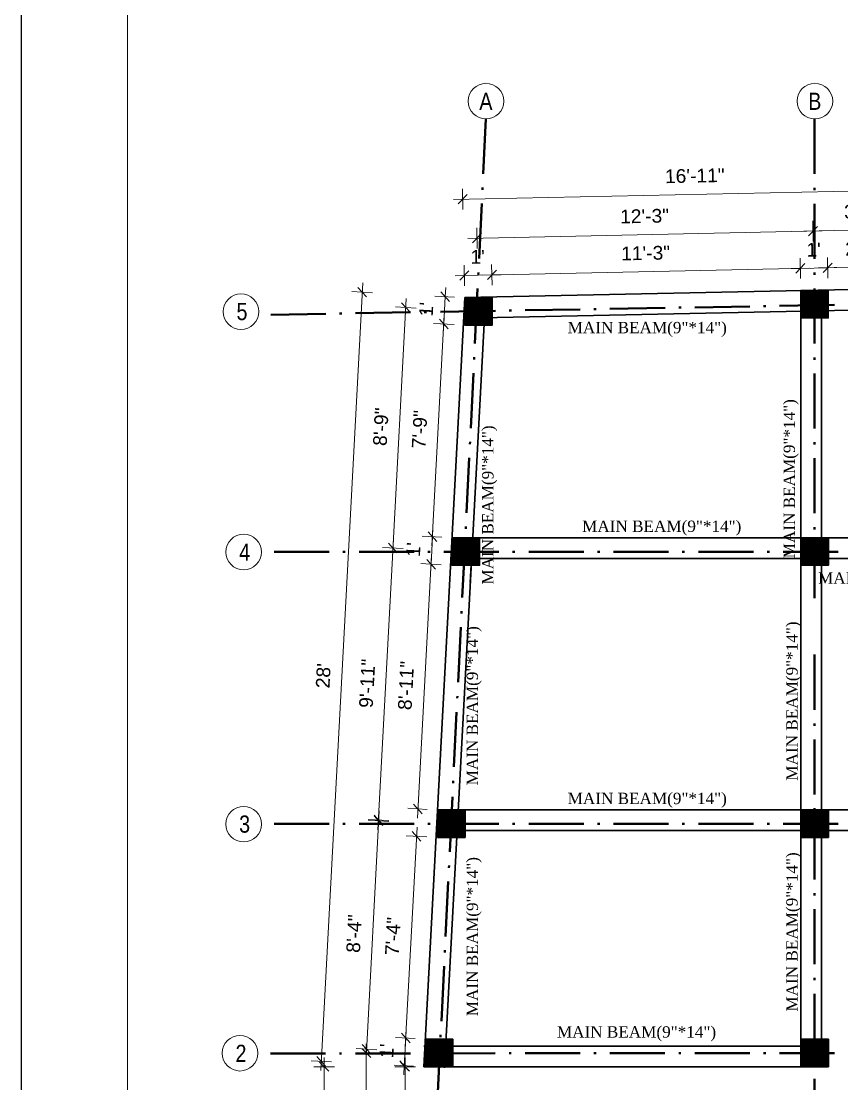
# Model space of a CAD drawing. Header units: inches. Extents: x 45643 to 70559, y -8725 to 1713.
# Drawn here: x 63439 to 63796.9, y -4377.5 to -3914.1 of the extents above; entities that cross this region are included whole.
import ezdxf

# ---------------------------------------------------------------- set-up
doc = ezdxf.new("R2010")
doc.units = ezdxf.units.IN
doc.header["$MEASUREMENT"] = 0
doc.linetypes.add('ACAD_ISO10W100', pattern=[18.5, 12, -3, 0.5, -3])
for name, color, linetype, lineweight in [('A-Wall', 250, 'Continuous', 40), ('A_Title Text', 105, 'Continuous', 60), ('ELE1', 3, 'Continuous', 9), ('ELEVATION', 6, 'Continuous', 30), ('Text', 7, 'Continuous', 9)]:
    doc.layers.add(name, color=color, linetype=linetype, lineweight=lineweight)
doc.styles.add('Arial', font='arial.ttf')
doc.styles.add('DIM', font='', dxfattribs={"height": 100})
doc.styles.get("Standard").update_dxf_attribs({"font": 'times.ttf'})
doc.styles.get('DIM').set_extended_font_data('VNI-Helve-Condense')
doc.dimstyles.new('Sudeep', dxfattribs={"dimtxt": 6, "dimasz": 4, "dimexe": 4.5, "dimexo": 4.5, "dimgap": 5, "dimtad": 1, "dimdec": 0, "dimlunit": 4, "dimtxsty": 'Arial', "dimblk": 'OBLIQUE', "dimcen": 250, "dimdle": 4, "dimclrd": 86, "dimclre": 5, "dimclrt": 1, "dimadec": 0, "dimazin": 0, "dimtfac": 1, "dimtdec": 0, "dimtix": 1, "dimtmove": 1, "dimatfit": 3, "dimldrblk": 'OBLIQUE', "dimfxl": 4.5, "dimfxlon": 1, "dimfrac": 2, "dimlwd": 15, "dimlwe": 13, "dimarcsym": 0})

# ---------------------------------------------------------------- blocks, each defined once
blk = doc.blocks.new('_Oblique')
at = {"color": 0, "linetype": 'ByBlock', "lineweight": -2}
blk.add_line((-0.5, -0.5), (0.5, 0.5), dxfattribs=at)
blk = doc.blocks.new('*D873')
at = {"layer": 'A_Title Text', "color": 5, "lineweight": 13, "transparency": 16777216}
for p, q in [((63632.39, -4029.51), (63632.19, -4020.51)), ((63644.38, -4029.25), (63644.19, -4020.26))]:
    blk.add_line(p, q, dxfattribs=at)
at = {"layer": 'A_Title Text', "color": 86, "lineweight": 15, "transparency": 16777216}
for p, q in [((63632.29, -4025.01), (63628.29, -4025.1)), ((63632.29, -4025.01), (63644.29, -4024.76)), ((63644.29, -4024.76), (63648.28, -4024.67))]:
    blk.add_line(p, q, dxfattribs=at)
at = {"layer": 'Defpoints', "color": 0, "transparency": 16777216}
for p in [(63644.29, -4024.76), (63632.5, -4034.66), (63644.49, -4034.4)]:
    blk.add_point(p, dxfattribs=at)
at = {"layer": 'A_Title Text', "color": 86, "lineweight": 15, "transparency": 16777216, "xscale": 4, "yscale": 4, "zscale": 4}
for p, rotation in [((63632.29, -4025.01), 1.219298693829742), ((63644.29, -4024.76), 181.2192986938297)]:
    blk.add_blockref('_Oblique', p, dxfattribs=dict(at, rotation=rotation))
at = {"layer": 'A_Title Text', "color": 1, "transparency": 16777216, "insert": (63638.12, -4016.87), "char_height": 6, "attachment_point": 5, "rotation": 1.2193, "style": 'Arial'}
blk.add_mtext("1'", dxfattribs=at)
blk = doc.blocks.new('*D752')
at = {"layer": 'A_Title Text', "color": 5, "lineweight": 13, "transparency": 16777216}
for p, q in [((63778.9, -4026.39), (63778.71, -4017.39)), ((63644.38, -4029.25), (63644.19, -4020.26))]:
    blk.add_line(p, q, dxfattribs=at)
at = {"layer": 'A_Title Text', "color": 86, "lineweight": 15, "transparency": 16777216}
blk.add_line((63640.29, -4024.84), (63782.8, -4021.81), dxfattribs=at)
at = {"layer": 'Defpoints', "color": 0, "transparency": 16777216}
for p in [(63778.81, -4021.89), (63779.01, -4031.54), (63644.49, -4034.4)]:
    blk.add_point(p, dxfattribs=at)
at = {"layer": 'A_Title Text', "color": 86, "lineweight": 15, "transparency": 16777216, "xscale": 4, "yscale": 4, "zscale": 4}
for p, rotation in [((63778.81, -4021.89), 1.219298693827519), ((63644.29, -4024.76), 181.2192986938275)]:
    blk.add_blockref('_Oblique', p, dxfattribs=dict(at, rotation=rotation))
at = {"layer": 'A_Title Text', "color": 1, "transparency": 16777216, "insert": (63711.37, -4015.26), "char_height": 6, "attachment_point": 5, "rotation": 1.2193, "style": 'Arial'}
blk.add_mtext('11\'-3"', dxfattribs=at)
blk = doc.blocks.new('*D753')
at = {"layer": 'A_Title Text', "color": 5, "lineweight": 13, "transparency": 16777216}
for p, q in [((63778.9, -4026.39), (63778.71, -4017.39)), ((63790.9, -4026.14), (63790.71, -4017.14))]:
    blk.add_line(p, q, dxfattribs=at)
at = {"layer": 'A_Title Text', "color": 86, "lineweight": 15, "transparency": 16777216}
for p, q in [((63778.81, -4021.89), (63774.81, -4021.98)), ((63778.81, -4021.89), (63790.81, -4021.64)), ((63790.81, -4021.64), (63794.8, -4021.55))]:
    blk.add_line(p, q, dxfattribs=at)
at = {"layer": 'Defpoints', "color": 0, "transparency": 16777216}
for p in [(63790.81, -4021.64), (63779.01, -4031.54), (63791.01, -4031.28)]:
    blk.add_point(p, dxfattribs=at)
at = {"layer": 'A_Title Text', "color": 86, "lineweight": 15, "transparency": 16777216, "xscale": 4, "yscale": 4, "zscale": 4}
for p, rotation in [((63778.81, -4021.89), 1.219298693827504), ((63790.81, -4021.64), 181.2192986938275)]:
    blk.add_blockref('_Oblique', p, dxfattribs=dict(at, rotation=rotation))
at = {"layer": 'A_Title Text', "color": 1, "transparency": 16777216, "insert": (63784.63, -4013.75), "char_height": 6, "attachment_point": 5, "rotation": 1.2193, "style": 'Arial'}
blk.add_mtext("1'", dxfattribs=at)
blk = doc.blocks.new('*D754')
at = {"layer": 'A_Title Text', "color": 5, "lineweight": 13, "transparency": 16777216}
for p, q in [((63790.9, -4026.14), (63790.71, -4017.14)), ((63823.17, -4025.45), (63822.98, -4016.45))]:
    blk.add_line(p, q, dxfattribs=at)
at = {"layer": 'A_Title Text', "color": 86, "lineweight": 15, "transparency": 16777216}
blk.add_line((63786.81, -4021.72), (63827.07, -4020.87), dxfattribs=at)
at = {"layer": 'Defpoints', "color": 0, "transparency": 16777216}
for p in [(63823.07, -4020.95), (63791.01, -4031.28), (63823.28, -4030.6)]:
    blk.add_point(p, dxfattribs=at)
at = {"layer": 'A_Title Text', "color": 86, "lineweight": 15, "transparency": 16777216, "xscale": 4, "yscale": 4, "zscale": 4}
for p, rotation in [((63790.81, -4021.64), 181.2192986938275), ((63823.07, -4020.95), 1.219298693827519)]:
    blk.add_blockref('_Oblique', p, dxfattribs=dict(at, rotation=rotation))
at = {"layer": 'A_Title Text', "color": 1, "transparency": 16777216, "insert": (63806.77, -4013.23), "char_height": 6, "attachment_point": 5, "rotation": 1.2193, "style": 'Arial'}
blk.add_mtext('2\'-8"', dxfattribs=at)
blk = doc.blocks.new('*D874')
at = {"layer": 'A_Title Text', "color": 5, "lineweight": 13, "transparency": 16777216}
for p, q in [((63784.43, -4010.12), (63784.23, -4001.12)), ((63637.91, -4013.24), (63637.72, -4004.24))]:
    blk.add_line(p, q, dxfattribs=at)
at = {"layer": 'A_Title Text', "color": 86, "lineweight": 15, "transparency": 16777216}
blk.add_line((63633.82, -4008.83), (63788.33, -4005.54), dxfattribs=at)
at = {"layer": 'Defpoints', "color": 0, "transparency": 16777216}
for p in [(63784.33, -4005.62), (63638.5, -4040.66), (63785.01, -4037.54)]:
    blk.add_point(p, dxfattribs=at)
at = {"layer": 'A_Title Text', "color": 86, "lineweight": 15, "transparency": 16777216, "xscale": 4, "yscale": 4, "zscale": 4}
for p, rotation in [((63784.33, -4005.62), 1.220127726830285), ((63637.82, -4008.74), 181.2201277268303)]:
    blk.add_blockref('_Oblique', p, dxfattribs=dict(at, rotation=rotation))
at = {"layer": 'A_Title Text', "color": 1, "transparency": 16777216, "insert": (63710.9, -3999.12), "char_height": 6, "attachment_point": 5, "rotation": 1.2201, "style": 'Arial'}
blk.add_mtext('12\'-3"', dxfattribs=at)
blk = doc.blocks.new('*D756')
at = {"layer": 'A_Title Text', "color": 5, "lineweight": 13, "transparency": 16777216}
for p, q in [((63784.43, -4010.12), (63784.23, -4001.12)), ((63828.69, -4009.18), (63828.5, -4000.18))]:
    blk.add_line(p, q, dxfattribs=at)
at = {"layer": 'A_Title Text', "color": 86, "lineweight": 15, "transparency": 16777216}
blk.add_line((63780.33, -4005.71), (63832.6, -4004.59), dxfattribs=at)
at = {"layer": 'Defpoints', "color": 0, "transparency": 16777216}
for p in [(63828.6, -4004.68), (63785.01, -4037.54), (63829.28, -4036.6)]:
    blk.add_point(p, dxfattribs=at)
at = {"layer": 'A_Title Text', "color": 86, "lineweight": 15, "transparency": 16777216, "xscale": 4, "yscale": 4, "zscale": 4}
for p, rotation in [((63784.33, -4005.62), 181.2201277268422), ((63828.6, -4004.68), 1.220127726842232)]:
    blk.add_blockref('_Oblique', p, dxfattribs=dict(at, rotation=rotation))
at = {"layer": 'A_Title Text', "color": 1, "transparency": 16777216, "insert": (63806.29, -3997.09), "char_height": 6, "attachment_point": 5, "rotation": 1.2201, "style": 'Arial'}
blk.add_mtext('3\'-8"', dxfattribs=at)
blk = doc.blocks.new('*D757')
at = {"layer": 'A_Title Text', "color": 5, "lineweight": 13, "transparency": 16777216}
for p, q in [((63834.46, -3991.93), (63834.27, -3982.94)), ((63631.68, -3996.25), (63631.49, -3987.25))]:
    blk.add_line(p, q, dxfattribs=at)
at = {"layer": 'A_Title Text', "color": 86, "lineweight": 15, "transparency": 16777216}
blk.add_line((63627.58, -3991.84), (63838.36, -3987.35), dxfattribs=at)
at = {"layer": 'Defpoints', "color": 0, "transparency": 16777216}
for p in [(63834.36, -3987.43), (63835.28, -4030.34), (63632.5, -4034.66)]:
    blk.add_point(p, dxfattribs=at)
at = {"layer": 'A_Title Text', "color": 86, "lineweight": 15, "transparency": 16777216, "xscale": 4, "yscale": 4, "zscale": 4}
for p, rotation in [((63631.58, -3991.75), 181.219298693352), ((63834.36, -3987.43), 1.219298693351975)]:
    blk.add_blockref('_Oblique', p, dxfattribs=dict(at, rotation=rotation))
at = {"layer": 'A_Title Text', "color": 1, "transparency": 16777216, "insert": (63732.8, -3981.53), "char_height": 6, "attachment_point": 5, "rotation": 1.2193, "style": 'Arial'}
blk.add_mtext('16\'-11"', dxfattribs=at)
blk = doc.blocks.new('*D875')
at = {"layer": 'A_Title Text', "color": 86, "lineweight": 15, "transparency": 16777216}
for p, q in [((63606.74, -4357.64), (63606.95, -4353.65)), ((63606.1, -4369.64), (63606.74, -4357.64)), ((63606.1, -4369.64), (63605.89, -4373.64))]:
    blk.add_line(p, q, dxfattribs=at)
at = {"layer": 'A_Title Text', "color": 5, "lineweight": 13, "transparency": 16777216}
for p, q in [((63610.78, -4357.86), (63602.25, -4357.4)), ((63610.14, -4369.86), (63601.61, -4369.4))]:
    blk.add_line(p, q, dxfattribs=at)
at = {"layer": 'Defpoints', "color": 0, "transparency": 16777216}
for p in [(63606.74, -4357.64), (63615.27, -4358.1), (63614.63, -4370.1)]:
    blk.add_point(p, dxfattribs=at)
at = {"layer": 'A_Title Text', "color": 86, "lineweight": 15, "transparency": 16777216, "xscale": 4, "yscale": 4, "zscale": 4}
for p, rotation in [((63606.74, -4357.64), 266.951531071017), ((63606.1, -4369.64), 86.95153107101702)]:
    blk.add_blockref('_Oblique', p, dxfattribs=dict(at, rotation=rotation))
at = {"layer": 'A_Title Text', "color": 1, "transparency": 16777216, "insert": (63598.42, -4363.22), "char_height": 6, "attachment_point": 5, "rotation": 86.9515, "style": 'Arial'}
blk.add_mtext("1'", dxfattribs=at)
blk = doc.blocks.new('*D876')
at = {"layer": 'A_Title Text', "color": 86, "lineweight": 15, "transparency": 16777216}
for p, q in [((63623.97, -4034.2), (63624.18, -4030.21)), ((63623.33, -4046.17), (63623.97, -4034.2)), ((63623.33, -4046.17), (63623.12, -4050.16))]:
    blk.add_line(p, q, dxfattribs=at)
at = {"layer": 'A_Title Text', "color": 5, "lineweight": 13, "transparency": 16777216}
for p, q in [((63628, -4034.42), (63619.47, -4033.96)), ((63627.82, -4046.41), (63618.84, -4045.93))]:
    blk.add_line(p, q, dxfattribs=at)
at = {"layer": 'Defpoints', "color": 0, "transparency": 16777216}
for p in [(63623.97, -4034.2), (63632.5, -4034.66), (63632.5, -4046.66)]:
    blk.add_point(p, dxfattribs=at)
at = {"layer": 'A_Title Text', "color": 86, "lineweight": 15, "transparency": 16777216, "xscale": 4, "yscale": 4, "zscale": 4}
for p, rotation in [((63623.97, -4034.2), 266.9515310706984), ((63623.33, -4046.17), 86.95153107069831)]:
    blk.add_blockref('_Oblique', p, dxfattribs=dict(at, rotation=rotation))
at = {"layer": 'A_Title Text', "color": 1, "transparency": 16777216, "insert": (63615.65, -4039.76), "char_height": 6, "attachment_point": 5, "rotation": 86.9515, "style": 'Arial'}
blk.add_mtext("1'", dxfattribs=at)
blk = doc.blocks.new('*D758')
at = {"layer": 'A_Title Text', "color": 86, "lineweight": 15, "transparency": 16777216}
blk.add_line((63587.98, -4028.28), (63569.69, -4371.71), dxfattribs=at)
at = {"layer": 'A_Title Text', "color": 5, "lineweight": 13, "transparency": 16777216}
for p, q in [((63592.26, -4032.52), (63583.27, -4032.04)), ((63574.4, -4367.96), (63565.41, -4367.48))]:
    blk.add_line(p, q, dxfattribs=at)
at = {"layer": 'Defpoints', "color": 0, "transparency": 16777216}
for p in [(63632.5, -4034.66), (63569.9, -4367.72), (63614.63, -4370.1)]:
    blk.add_point(p, dxfattribs=at)
at = {"layer": 'A_Title Text', "color": 86, "lineweight": 15, "transparency": 16777216, "xscale": 4, "yscale": 4, "zscale": 4}
for p, rotation in [((63587.77, -4032.28), 86.95153107106754), ((63569.9, -4367.72), 266.9515310710676)]:
    blk.add_blockref('_Oblique', p, dxfattribs=dict(at, rotation=rotation))
at = {"layer": 'A_Title Text', "color": 1, "transparency": 16777216, "insert": (63570.78, -4199.57), "char_height": 6, "attachment_point": 5, "rotation": 86.9515, "style": 'Arial'}
blk.add_mtext("28'", dxfattribs=at)
blk = doc.blocks.new('*D877')
at = {"layer": 'A_Title Text', "color": 86, "lineweight": 15, "transparency": 16777216}
blk.add_line((63606.42, -4366.1), (63606.42, -4422.1), dxfattribs=at)
at = {"layer": 'A_Title Text', "color": 5, "lineweight": 13, "transparency": 16777216}
for p, q in [((63610.92, -4370.1), (63601.92, -4370.1)), ((63610.92, -4418.1), (63601.92, -4418.1))]:
    blk.add_line(p, q, dxfattribs=at)
at = {"layer": 'Defpoints', "color": 0, "transparency": 16777216}
for p in [(63779.08, -4370.1), (63606.42, -4418.1), (63779.08, -4418.1)]:
    blk.add_point(p, dxfattribs=at)
at = {"layer": 'A_Title Text', "color": 86, "lineweight": 15, "transparency": 16777216, "xscale": 4, "yscale": 4, "zscale": 4}
for p, rotation in [((63606.42, -4370.1), 90), ((63606.42, -4418.1), 270)]:
    blk.add_blockref('_Oblique', p, dxfattribs=dict(at, rotation=rotation))
at = {"layer": 'A_Title Text', "color": 1, "transparency": 16777216, "insert": (63598.42, -4394.1), "char_height": 6, "attachment_point": 5, "rotation": 90, "style": 'Arial'}
blk.add_mtext("4'", dxfattribs=at)
blk = doc.blocks.new('*D878')
at = {"layer": 'A_Title Text', "color": 86, "lineweight": 15, "transparency": 16777216}
blk.add_line((63589.52, -4428.1), (63589.52, -4360.1), dxfattribs=at)
at = {"layer": 'A_Title Text', "color": 5, "lineweight": 13, "transparency": 16777216}
for p, q in [((63594.02, -4364.1), (63585.02, -4364.1)), ((63594.02, -4424.1), (63585.02, -4424.1))]:
    blk.add_line(p, q, dxfattribs=at)
at = {"layer": 'Defpoints', "color": 0, "transparency": 16777216}
for p in [(63589.52, -4364.1), (63785.08, -4364.1), (63785.08, -4424.1)]:
    blk.add_point(p, dxfattribs=at)
at = {"layer": 'A_Title Text', "color": 86, "lineweight": 15, "transparency": 16777216, "xscale": 4, "yscale": 4, "zscale": 4}
for p, rotation in [((63589.52, -4364.1), 90), ((63589.52, -4424.1), 270)]:
    blk.add_blockref('_Oblique', p, dxfattribs=dict(at, rotation=rotation))
at = {"layer": 'A_Title Text', "color": 1, "transparency": 16777216, "insert": (63581.47, -4394.1), "char_height": 6, "attachment_point": 5, "rotation": 90, "style": 'Arial'}
blk.add_mtext("5'", dxfattribs=at)
blk = doc.blocks.new('*D759')
at = {"layer": 'A_Title Text', "color": 86, "lineweight": 15, "transparency": 16777216}
blk.add_line((63571.12, -4366.1), (63571.12, -4434.1), dxfattribs=at)
at = {"layer": 'A_Title Text', "color": 5, "lineweight": 13, "transparency": 16777216}
for p, q in [((63575.62, -4370.1), (63566.62, -4370.1)), ((63575.62, -4430.1), (63566.62, -4430.1))]:
    blk.add_line(p, q, dxfattribs=at)
at = {"layer": 'Defpoints', "color": 0, "transparency": 16777216}
for p in [(63788.08, -4370.1), (63571.12, -4430.1), (63788.08, -4430.1)]:
    blk.add_point(p, dxfattribs=at)
at = {"layer": 'A_Title Text', "color": 86, "lineweight": 15, "transparency": 16777216, "xscale": 4, "yscale": 4, "zscale": 4}
for p, rotation in [((63571.12, -4370.1), 90), ((63571.12, -4430.1), 270)]:
    blk.add_blockref('_Oblique', p, dxfattribs=dict(at, rotation=rotation))
at = {"layer": 'A_Title Text', "color": 1, "transparency": 16777216, "insert": (63563.07, -4400.1), "char_height": 6, "attachment_point": 5, "rotation": 90, "style": 'Arial'}
blk.add_mtext("5'", dxfattribs=at)
blk = doc.blocks.new('*D879')
at = {"layer": 'A_Title Text', "color": 5, "lineweight": 13, "transparency": 16777216}
for p, q in [((63615.27, -4442.57), (63615.27, -4451.57)), ((63627.27, -4442.57), (63627.27, -4451.57))]:
    blk.add_line(p, q, dxfattribs=at)
at = {"layer": 'A_Title Text', "color": 86, "lineweight": 15, "transparency": 16777216}
for p, q in [((63615.27, -4447.07), (63611.27, -4447.07)), ((63615.27, -4447.07), (63627.27, -4447.07)), ((63627.27, -4447.07), (63631.27, -4447.07))]:
    blk.add_line(p, q, dxfattribs=at)
at = {"layer": 'Defpoints', "color": 0, "transparency": 16777216}
for p in [(63615.27, -4370.1), (63627.27, -4370.1), (63627.27, -4447.07)]:
    blk.add_point(p, dxfattribs=at)
at = {"layer": 'A_Title Text', "color": 86, "lineweight": 15, "transparency": 16777216, "xscale": 4, "yscale": 4, "zscale": 4}
blk.add_blockref('_Oblique', (63615.27, -4447.07), dxfattribs=at)
at = {"layer": 'A_Title Text', "color": 86, "lineweight": 15, "transparency": 16777216, "xscale": 4, "yscale": 4, "zscale": 4, "rotation": 180}
blk.add_blockref('_Oblique', (63627.27, -4447.07), dxfattribs=at)
at = {"layer": 'A_Title Text', "color": 1, "transparency": 16777216, "insert": (63621.27, -4439.06), "char_height": 6, "attachment_point": 5, "style": 'Arial'}
blk.add_mtext("1'", dxfattribs=at)
blk = doc.blocks.new('*D880')
at = {"layer": 'A_Title Text', "color": 5, "lineweight": 13, "transparency": 16777216}
for p, q in [((63627.27, -4442.57), (63627.27, -4451.57)), ((63779.08, -4442.57), (63779.08, -4451.57))]:
    blk.add_line(p, q, dxfattribs=at)
at = {"layer": 'A_Title Text', "color": 86, "lineweight": 15, "transparency": 16777216}
blk.add_line((63623.27, -4447.07), (63783.08, -4447.07), dxfattribs=at)
at = {"layer": 'Defpoints', "color": 0, "transparency": 16777216}
for p in [(63627.27, -4370.1), (63779.08, -4430.1), (63779.08, -4447.07)]:
    blk.add_point(p, dxfattribs=at)
at = {"layer": 'A_Title Text', "color": 86, "lineweight": 15, "transparency": 16777216, "xscale": 4, "yscale": 4, "zscale": 4, "rotation": 180}
blk.add_blockref('_Oblique', (63627.27, -4447.07), dxfattribs=at)
at = {"layer": 'A_Title Text', "color": 86, "lineweight": 15, "transparency": 16777216, "xscale": 4, "yscale": 4, "zscale": 4}
blk.add_blockref('_Oblique', (63779.08, -4447.07), dxfattribs=at)
at = {"layer": 'A_Title Text', "color": 1, "transparency": 16777216, "insert": (63703.17, -4439.01), "char_height": 6, "attachment_point": 5, "style": 'Arial'}
blk.add_mtext('12\'-8"', dxfattribs=at)
blk = doc.blocks.new('*D761')
at = {"layer": 'A_Title Text', "color": 5, "lineweight": 13, "transparency": 16777216}
for p, q in [((63621.27, -4457.15), (63621.27, -4466.15)), ((63785.08, -4457.15), (63785.08, -4466.15))]:
    blk.add_line(p, q, dxfattribs=at)
at = {"layer": 'A_Title Text', "color": 86, "lineweight": 15, "transparency": 16777216}
blk.add_line((63617.27, -4461.65), (63789.08, -4461.65), dxfattribs=at)
at = {"layer": 'Defpoints', "color": 0, "transparency": 16777216}
for p in [(63621.27, -4364.1), (63785.08, -4364.1), (63785.08, -4461.65)]:
    blk.add_point(p, dxfattribs=at)
at = {"layer": 'A_Title Text', "color": 86, "lineweight": 15, "transparency": 16777216, "xscale": 4, "yscale": 4, "zscale": 4, "rotation": 180}
blk.add_blockref('_Oblique', (63621.27, -4461.65), dxfattribs=at)
at = {"layer": 'A_Title Text', "color": 86, "lineweight": 15, "transparency": 16777216, "xscale": 4, "yscale": 4, "zscale": 4}
blk.add_blockref('_Oblique', (63785.08, -4461.65), dxfattribs=at)
at = {"layer": 'A_Title Text', "color": 1, "transparency": 16777216, "insert": (63703.17, -4453.58), "char_height": 6, "attachment_point": 5, "style": 'Arial'}
blk.add_mtext('13\'-8"', dxfattribs=at)
blk = doc.blocks.new('*D762')
at = {"layer": 'A_Title Text', "color": 5, "lineweight": 13, "transparency": 16777216}
for p, q in [((63615.27, -4473.45), (63615.27, -4482.45)), ((63791.04, -4473.45), (63791.04, -4482.45))]:
    blk.add_line(p, q, dxfattribs=at)
at = {"layer": 'A_Title Text', "color": 86, "lineweight": 15, "transparency": 16777216}
blk.add_line((63611.27, -4477.95), (63795.04, -4477.95), dxfattribs=at)
at = {"layer": 'Defpoints', "color": 0, "transparency": 16777216}
for p in [(63615.27, -4370.1), (63791.04, -4430.1), (63791.04, -4477.95)]:
    blk.add_point(p, dxfattribs=at)
at = {"layer": 'A_Title Text', "color": 86, "lineweight": 15, "transparency": 16777216, "xscale": 4, "yscale": 4, "zscale": 4, "rotation": 180}
blk.add_blockref('_Oblique', (63615.27, -4477.95), dxfattribs=at)
at = {"layer": 'A_Title Text', "color": 86, "lineweight": 15, "transparency": 16777216, "xscale": 4, "yscale": 4, "zscale": 4}
blk.add_blockref('_Oblique', (63791.04, -4477.95), dxfattribs=at)
at = {"layer": 'A_Title Text', "color": 1, "transparency": 16777216, "insert": (63703.16, -4469.89), "char_height": 6, "attachment_point": 5, "style": 'Arial'}
blk.add_mtext('14\'-8"', dxfattribs=at)
blk = doc.blocks.new('*D1080')
at = {"layer": 'A_Title Text', "color": 86, "lineweight": 15, "transparency": 16777216}
for p, q in [((63606.74, -4357.64), (63606.95, -4353.65)), ((63606.1, -4369.64), (63606.74, -4357.64)), ((63606.1, -4369.64), (63605.89, -4373.64))]:
    blk.add_line(p, q, dxfattribs=at)
at = {"layer": 'A_Title Text', "color": 5, "lineweight": 13, "transparency": 16777216}
for p, q in [((63610.78, -4357.86), (63602.25, -4357.4)), ((63610.14, -4369.86), (63601.61, -4369.4))]:
    blk.add_line(p, q, dxfattribs=at)
at = {"layer": 'Defpoints', "color": 0, "transparency": 16777216}
for p in [(63606.74, -4357.64), (63615.27, -4358.1), (63614.63, -4370.1)]:
    blk.add_point(p, dxfattribs=at)
at = {"layer": 'A_Title Text', "color": 86, "lineweight": 15, "transparency": 16777216, "xscale": 4, "yscale": 4, "zscale": 4}
for p, rotation in [((63606.74, -4357.64), 266.951531071017), ((63606.1, -4369.64), 86.95153107101702)]:
    blk.add_blockref('_Oblique', p, dxfattribs=dict(at, rotation=rotation))
at = {"layer": 'A_Title Text', "color": 1, "transparency": 16777216, "insert": (63598.42, -4363.22), "char_height": 6, "attachment_point": 5, "rotation": 86.9515, "style": 'Arial'}
blk.add_mtext("1'", dxfattribs=at)
blk = doc.blocks.new('*D1081')
at = {"layer": 'A_Title Text', "color": 86, "lineweight": 15, "transparency": 16777216}
blk.add_line((63606.42, -4366.1), (63606.42, -4422.1), dxfattribs=at)
at = {"layer": 'A_Title Text', "color": 5, "lineweight": 13, "transparency": 16777216}
for p, q in [((63610.92, -4370.1), (63601.92, -4370.1)), ((63610.92, -4418.1), (63601.92, -4418.1))]:
    blk.add_line(p, q, dxfattribs=at)
at = {"layer": 'Defpoints', "color": 0, "transparency": 16777216}
for p in [(63779.08, -4370.1), (63606.42, -4418.1), (63779.08, -4418.1)]:
    blk.add_point(p, dxfattribs=at)
at = {"layer": 'A_Title Text', "color": 86, "lineweight": 15, "transparency": 16777216, "xscale": 4, "yscale": 4, "zscale": 4}
for p, rotation in [((63606.42, -4370.1), 90), ((63606.42, -4418.1), 270)]:
    blk.add_blockref('_Oblique', p, dxfattribs=dict(at, rotation=rotation))
at = {"layer": 'A_Title Text', "color": 1, "transparency": 16777216, "insert": (63598.42, -4394.1), "char_height": 6, "attachment_point": 5, "rotation": 90, "style": 'Arial'}
blk.add_mtext("4'", dxfattribs=at)
blk = doc.blocks.new('*D1079')
at = {"layer": 'A_Title Text', "color": 86, "lineweight": 15, "transparency": 16777216}
blk.add_line((63589.52, -4428.1), (63589.52, -4360.1), dxfattribs=at)
at = {"layer": 'A_Title Text', "color": 5, "lineweight": 13, "transparency": 16777216}
for p, q in [((63594.02, -4364.1), (63585.02, -4364.1)), ((63594.02, -4424.1), (63585.02, -4424.1))]:
    blk.add_line(p, q, dxfattribs=at)
at = {"layer": 'Defpoints', "color": 0, "transparency": 16777216}
for p in [(63589.52, -4364.1), (63785.08, -4364.1), (63785.08, -4424.1)]:
    blk.add_point(p, dxfattribs=at)
at = {"layer": 'A_Title Text', "color": 86, "lineweight": 15, "transparency": 16777216, "xscale": 4, "yscale": 4, "zscale": 4}
for p, rotation in [((63589.52, -4364.1), 90), ((63589.52, -4424.1), 270)]:
    blk.add_blockref('_Oblique', p, dxfattribs=dict(at, rotation=rotation))
at = {"layer": 'A_Title Text', "color": 1, "transparency": 16777216, "insert": (63581.47, -4394.1), "char_height": 6, "attachment_point": 5, "rotation": 90, "style": 'Arial'}
blk.add_mtext("5'", dxfattribs=at)
blk = doc.blocks.new('*D1071')
at = {"layer": 'A_Title Text', "color": 86, "lineweight": 15, "transparency": 16777216}
for p, q in [((63606.74, -4357.64), (63606.95, -4353.65)), ((63606.1, -4369.64), (63606.74, -4357.64)), ((63606.1, -4369.64), (63605.89, -4373.64))]:
    blk.add_line(p, q, dxfattribs=at)
at = {"layer": 'A_Title Text', "color": 5, "lineweight": 13, "transparency": 16777216}
for p, q in [((63610.78, -4357.86), (63602.25, -4357.4)), ((63610.14, -4369.86), (63601.61, -4369.4))]:
    blk.add_line(p, q, dxfattribs=at)
at = {"layer": 'Defpoints', "color": 0, "transparency": 16777216}
for p in [(63606.74, -4357.64), (63615.27, -4358.1), (63614.63, -4370.1)]:
    blk.add_point(p, dxfattribs=at)
at = {"layer": 'A_Title Text', "color": 86, "lineweight": 15, "transparency": 16777216, "xscale": 4, "yscale": 4, "zscale": 4}
for p, rotation in [((63606.74, -4357.64), 266.951531071017), ((63606.1, -4369.64), 86.95153107101702)]:
    blk.add_blockref('_Oblique', p, dxfattribs=dict(at, rotation=rotation))
at = {"layer": 'A_Title Text', "color": 1, "transparency": 16777216, "insert": (63598.42, -4363.22), "char_height": 6, "attachment_point": 5, "rotation": 86.9515, "style": 'Arial'}
blk.add_mtext("1'", dxfattribs=at)
blk = doc.blocks.new('*D1072')
at = {"layer": 'A_Title Text', "color": 86, "lineweight": 15, "transparency": 16777216}
blk.add_line((63606.53, -4361.64), (63611.64, -4265.62), dxfattribs=at)
at = {"layer": 'A_Title Text', "color": 5, "lineweight": 13, "transparency": 16777216}
for p, q in [((63615.92, -4269.85), (63606.94, -4269.37)), ((63610.78, -4357.86), (63602.25, -4357.4))]:
    blk.add_line(p, q, dxfattribs=at)
at = {"layer": 'Defpoints', "color": 0, "transparency": 16777216}
for p in [(63611.43, -4269.61), (63620.6, -4270.1), (63615.27, -4358.1)]:
    blk.add_point(p, dxfattribs=at)
at = {"layer": 'A_Title Text', "color": 86, "lineweight": 15, "transparency": 16777216, "xscale": 4, "yscale": 4, "zscale": 4}
for p, rotation in [((63611.43, -4269.61), 86.95153107069729), ((63606.74, -4357.64), 266.9515310706973)]:
    blk.add_blockref('_Oblique', p, dxfattribs=dict(at, rotation=rotation))
at = {"layer": 'A_Title Text', "color": 1, "transparency": 16777216, "insert": (63601.1, -4313.2), "char_height": 6, "attachment_point": 5, "rotation": 86.9515, "style": 'Arial'}
blk.add_mtext('7\'-4"', dxfattribs=at)
blk = doc.blocks.new('*D1073')
at = {"layer": 'A_Title Text', "color": 86, "lineweight": 15, "transparency": 16777216}
blk.add_line((63589.43, -4366.43), (63595.09, -4258.55), dxfattribs=at)
at = {"layer": 'A_Title Text', "color": 5, "lineweight": 13, "transparency": 16777216}
for p, q in [((63599.38, -4262.78), (63590.39, -4262.31)), ((63594.14, -4362.67), (63585.15, -4362.2))]:
    blk.add_line(p, q, dxfattribs=at)
at = {"layer": 'Defpoints', "color": 0, "transparency": 16777216}
for p in [(63594.89, -4262.55), (63626.51, -4264.21), (63621.27, -4364.1)]:
    blk.add_point(p, dxfattribs=at)
at = {"layer": 'A_Title Text', "color": 86, "lineweight": 15, "transparency": 16777216, "xscale": 4, "yscale": 4, "zscale": 4}
for p, rotation in [((63594.89, -4262.55), 86.99648609748127), ((63589.64, -4362.44), 266.9964860974813)]:
    blk.add_blockref('_Oblique', p, dxfattribs=dict(at, rotation=rotation))
at = {"layer": 'A_Title Text', "color": 1, "transparency": 16777216, "insert": (63584.21, -4312.07), "char_height": 6, "attachment_point": 5, "rotation": 86.9965, "style": 'Arial'}
blk.add_mtext('8\'-4"', dxfattribs=at)
blk = doc.blocks.new('*D1076')
at = {"layer": 'A_Title Text', "color": 86, "lineweight": 15, "transparency": 16777216}
blk.add_line((63601.37, -4139.86), (63594.61, -4266.84), dxfattribs=at)
at = {"layer": 'A_Title Text', "color": 5, "lineweight": 13, "transparency": 16777216}
for p, q in [((63605.65, -4144.09), (63596.66, -4143.61)), ((63599.31, -4263.09), (63590.33, -4262.61))]:
    blk.add_line(p, q, dxfattribs=at)
at = {"layer": 'Defpoints', "color": 0, "transparency": 16777216}
for p in [(63632.39, -4145.51), (63594.82, -4262.85), (63620.27, -4264.21)]:
    blk.add_point(p, dxfattribs=at)
at = {"layer": 'A_Title Text', "color": 86, "lineweight": 15, "transparency": 16777216, "xscale": 4, "yscale": 4, "zscale": 4}
for p, rotation in [((63601.16, -4143.85), 86.95153107069726), ((63594.82, -4262.85), 266.9515310706973)]:
    blk.add_blockref('_Oblique', p, dxfattribs=dict(at, rotation=rotation))
at = {"layer": 'A_Title Text', "color": 1, "transparency": 16777216, "insert": (63589.94, -4202.92), "char_height": 6, "attachment_point": 5, "rotation": 86.9515, "style": 'Arial'}
blk.add_mtext('9\'-11"', dxfattribs=at)
blk = doc.blocks.new('*D1077')
at = {"layer": 'A_Title Text', "color": 86, "lineweight": 15, "transparency": 16777216}
for p, q in [((63618.39, -4138.95), (63618.6, -4134.96)), ((63618.39, -4138.95), (63617.75, -4150.92)), ((63617.75, -4150.92), (63617.54, -4154.91))]:
    blk.add_line(p, q, dxfattribs=at)
at = {"layer": 'A_Title Text', "color": 5, "lineweight": 13, "transparency": 16777216}
for p, q in [((63622.42, -4139.17), (63613.89, -4138.71)), ((63622.24, -4151.16), (63613.26, -4150.68))]:
    blk.add_line(p, q, dxfattribs=at)
at = {"layer": 'Defpoints', "color": 0, "transparency": 16777216}
for p in [(63626.92, -4139.41), (63617.75, -4150.92), (63626.92, -4151.41)]:
    blk.add_point(p, dxfattribs=at)
at = {"layer": 'A_Title Text', "color": 86, "lineweight": 15, "transparency": 16777216, "xscale": 4, "yscale": 4, "zscale": 4}
for p, rotation in [((63618.39, -4138.95), 266.9515310706973), ((63617.75, -4150.92), 86.95153107069729)]:
    blk.add_blockref('_Oblique', p, dxfattribs=dict(at, rotation=rotation))
at = {"layer": 'A_Title Text', "color": 1, "transparency": 16777216, "insert": (63610.07, -4144.51), "char_height": 6, "attachment_point": 5, "rotation": 86.9515, "style": 'Arial'}
blk.add_mtext("1'", dxfattribs=at)
blk = doc.blocks.new('*D1078')
at = {"layer": 'A_Title Text', "color": 86, "lineweight": 15, "transparency": 16777216}
blk.add_line((63617.96, -4146.92), (63611.85, -4261.64), dxfattribs=at)
at = {"layer": 'A_Title Text', "color": 5, "lineweight": 13, "transparency": 16777216}
for p, q in [((63622.24, -4151.16), (63613.26, -4150.68)), ((63616.1, -4257.86), (63607.57, -4257.4))]:
    blk.add_line(p, q, dxfattribs=at)
at = {"layer": 'Defpoints', "color": 0, "transparency": 16777216}
for p in [(63626.92, -4151.41), (63612.07, -4257.64), (63620.6, -4258.1)]:
    blk.add_point(p, dxfattribs=at)
at = {"layer": 'A_Title Text', "color": 86, "lineweight": 15, "transparency": 16777216, "xscale": 4, "yscale": 4, "zscale": 4}
for p, rotation in [((63617.75, -4150.92), 86.95153107069726), ((63612.07, -4257.64), 266.9515310706973)]:
    blk.add_blockref('_Oblique', p, dxfattribs=dict(at, rotation=rotation))
at = {"layer": 'A_Title Text', "color": 1, "transparency": 16777216, "insert": (63606.86, -4203.85), "char_height": 6, "attachment_point": 5, "rotation": 86.9515, "style": 'Arial'}
blk.add_mtext('8\'-11"', dxfattribs=at)
blk = doc.blocks.new('*D1083')
at = {"layer": 'A_Title Text', "color": 86, "lineweight": 15, "transparency": 16777216}
blk.add_line((63600.95, -4147.84), (63606.96, -4034.97), dxfattribs=at)
at = {"layer": 'A_Title Text', "color": 5, "lineweight": 13, "transparency": 16777216}
for p, q in [((63611.24, -4039.21), (63602.25, -4038.73)), ((63605.65, -4144.09), (63596.66, -4143.61))]:
    blk.add_line(p, q, dxfattribs=at)
at = {"layer": 'Defpoints', "color": 0, "transparency": 16777216}
for p in [(63606.74, -4038.97), (63638.5, -4040.66), (63632.39, -4145.51)]:
    blk.add_point(p, dxfattribs=at)
at = {"layer": 'A_Title Text', "color": 86, "lineweight": 15, "transparency": 16777216, "xscale": 4, "yscale": 4, "zscale": 4}
for p, rotation in [((63606.74, -4038.97), 86.95153107069729), ((63601.16, -4143.85), 266.9515310706973)]:
    blk.add_blockref('_Oblique', p, dxfattribs=dict(at, rotation=rotation))
at = {"layer": 'A_Title Text', "color": 1, "transparency": 16777216, "insert": (63595.9, -4090.98), "char_height": 6, "attachment_point": 5, "rotation": 86.9515, "style": 'Arial'}
blk.add_mtext('8\'-9"', dxfattribs=at)
blk = doc.blocks.new('*D1086')
at = {"layer": 'A_Title Text', "color": 86, "lineweight": 15, "transparency": 16777216}
blk.add_line((63618.18, -4142.95), (63623.54, -4042.18), dxfattribs=at)
at = {"layer": 'A_Title Text', "color": 5, "lineweight": 13, "transparency": 16777216}
for p, q in [((63627.82, -4046.41), (63618.84, -4045.93)), ((63622.42, -4139.17), (63613.89, -4138.71))]:
    blk.add_line(p, q, dxfattribs=at)
at = {"layer": 'Defpoints', "color": 0, "transparency": 16777216}
for p in [(63623.33, -4046.17), (63632.5, -4046.66), (63626.92, -4139.41)]:
    blk.add_point(p, dxfattribs=at)
at = {"layer": 'A_Title Text', "color": 86, "lineweight": 15, "transparency": 16777216, "xscale": 4, "yscale": 4, "zscale": 4}
for p, rotation in [((63623.33, -4046.17), 86.95153107069729), ((63618.39, -4138.95), 266.9515310706973)]:
    blk.add_blockref('_Oblique', p, dxfattribs=dict(at, rotation=rotation))
at = {"layer": 'A_Title Text', "color": 1, "transparency": 16777216, "insert": (63612.81, -4092.13), "char_height": 6, "attachment_point": 5, "rotation": 86.9515, "style": 'Arial'}
blk.add_mtext('7\'-9"', dxfattribs=at)

msp = doc.modelspace()

# ---------------------------------------------------------------- hatches: boundary and pattern name
at = {"layer": 'ELEVATION'}
h = msp.add_hatch(dxfattribs=at)
h.set_pattern_fill('ANSI31', color=256)
h.set_pattern_definition([(45, (36770.68539, 12259.02938), (-0.08838834765, 0.08838834765), [])])
h.paths.add_polyline_path([(63791.01, -4031.538), (63779.01, -4031.538), (63779.01, -4043.538), (63791.01, -4043.538)])
h = msp.add_hatch(dxfattribs=at)
h.set_pattern_fill('ANSI31', color=256)
h.set_pattern_definition([(45, (36624.17101, 12255.90885), (-0.08838834765, 0.08838834765), [])])
h.paths.add_polyline_path([(63644.496, -4034.658), (63632.496, -4034.658), (63632.496, -4046.658), (63644.496, -4046.658)])
h = msp.add_hatch(dxfattribs=at)
h.set_pattern_fill('ANSI31', color=256)
h.set_pattern_definition([(45, (36618.59259, 12151.16177), (-0.08838834765, 0.08838834765), [])])
h.paths.add_polyline_path([(63638.918, -4139.406), (63626.918, -4139.406), (63626.918, -4151.406), (63638.918, -4151.406)])
h = msp.add_hatch(dxfattribs=at)
h.set_pattern_fill('ANSI31', color=256)
h.set_pattern_definition([(45, (36770.75168, 12151.16177), (-0.08838834765, 0.08838834765), [])])
h.paths.add_polyline_path([(63791.077, -4139.406), (63779.077, -4139.406), (63779.077, -4151.406), (63791.077, -4151.406)])
h = msp.add_hatch(dxfattribs=at)
h.set_pattern_fill('ANSI31', color=256)
h.set_pattern_definition([(45, (36612.27149, 12032.46923), (-0.08838834765, 0.08838834765), [])])
h.paths.add_polyline_path([(63632.597, -4258.098), (63620.597, -4258.098), (63620.597, -4270.098), (63632.597, -4270.098)])
h = msp.add_hatch(dxfattribs=at)
h.set_pattern_fill('ANSI31', color=256)
h.set_pattern_definition([(45, (36770.75168, 12032.46923), (-0.08838834765, 0.08838834765), [])])
h.paths.add_polyline_path([(63791.077, -4258.098), (63779.077, -4258.098), (63779.077, -4270.098), (63791.077, -4270.098)])
h = msp.add_hatch(dxfattribs=at)
h.set_pattern_fill('ANSI31', color=256)
h.set_pattern_definition([(45, (36606.94588, 11932.46923), (-0.08838834765, 0.08838834765), [])])
h.paths.add_polyline_path([(63627.271, -4358.098), (63615.271, -4358.098), (63615.271, -4370.098), (63627.271, -4370.098)])
h = msp.add_hatch(dxfattribs=at)
h.set_pattern_fill('ANSI31', color=256)
h.set_pattern_definition([(45, (36770.75169, 11932.46923), (-0.08838834765, 0.08838834765), [])])
h.paths.add_polyline_path([(63791.077, -4358.098), (63779.077, -4358.098), (63779.077, -4370.098), (63791.077, -4370.098)])

# ---------------------------------------------------------------- linework, layer by layer
at = {"layer": 'A-Wall', "color": 6, "linetype": 'ACAD_ISO10W100', "ltscale": 2}
for p, q in [((63641.732, -3956.721), (63615.394, -4488.836)), ((63785.077, -3956.721), (63785.077, -4166.378)), ((63978.779, -4034.606), (63542.495, -4042.232)), ((63980.361, -4145.513), (63543.775, -4145.513)), ((63785.077, -4190.378), (63785.077, -4488.836)), ((63980.361, -4264.205), (63543.775, -4264.205)), ((63978.779, -4364.098), (63542.194, -4364.298))]:
    msp.add_line(p, q, dxfattribs=at)
at = {"layer": 'Defpoints'}
msp.add_lwpolyline([(66616.618, -3239.316), (63439.018, -3239.316), (63439.018, -5487.285), (66616.618, -5487.285)], close=True, dxfattribs=at)
at = {"layer": 'ELE1'}
msp.add_lwpolyline([(63485.335, -3285.634), (66570.3, -3285.634), (66570.3, -5440.967), (63485.335, -5440.967)], close=True, dxfattribs=at)
at = {"layer": 'ELEVATION'}
for p, q in [((63835.278, -4030.342), (63632.496, -4034.658)), ((63791.01, -4031.538), (63791.01, -4031.285)), ((63632.496, -4034.658), (63614.632, -4370.098)), ((63641.483, -4035.137), (63623.619, -4370.577)), ((63644.496, -4034.658), (63644.491, -4034.403)), ((63835.47, -4039.34), (63632.688, -4043.656)), ((63779.077, -4040.541), (63779.077, -4370.098)), ((63788.077, -4040.349), (63788.077, -4370.098)), ((63626.918, -4142.406), (63626.918, -4151.406)), ((63635.451, -4139.406), (63855.674, -4139.406)), ((63779.077, -4142.406), (63779.077, -4151.406)), ((63635.451, -4148.406), (63634.893, -4158.878)), ((63635.451, -4148.406), (63857.357, -4148.406)), ((63629.13, -4258.098), (63868.715, -4258.098)), ((63632.597, -4258.098), (63632.597, -4267.098)), ((63779.077, -4261.098), (63779.077, -4270.098)), ((63629.13, -4267.098), (63879.554, -4267.098)), ((63614.632, -4361.098), (63779.077, -4361.098)), ((63614.632, -4370.098), (63779.077, -4370.098))]:
    msp.add_line(p, q, dxfattribs=at)
for points in [[(63779.01, -4031.538), (63791.01, -4031.538), (63791.01, -4043.538), (63779.01, -4043.538)], [(63632.496, -4034.658), (63644.496, -4034.658), (63644.496, -4046.658), (63632.496, -4046.658)], [(63626.918, -4139.406), (63638.918, -4139.406), (63638.918, -4151.406), (63626.918, -4151.406)], [(63779.077, -4139.406), (63791.077, -4139.406), (63791.077, -4151.406), (63779.077, -4151.406)], [(63620.597, -4258.098), (63632.597, -4258.098), (63632.597, -4270.098), (63620.597, -4270.098)], [(63779.077, -4258.098), (63791.077, -4258.098), (63791.077, -4270.098), (63779.077, -4270.098)], [(63615.271, -4358.098), (63627.271, -4358.098), (63627.271, -4370.098), (63615.271, -4370.098)], [(63779.077, -4358.098), (63791.077, -4358.098), (63791.077, -4370.098), (63779.077, -4370.098)]]:
    msp.add_lwpolyline(points, close=True, dxfattribs=at)
at = {"layer": 'Text', "ltscale": 0.5}
for centre in [(63641.732, -3948.956), (63785.197, -3948.957), (63534.87, -4040.766), (63536.012, -4145.62), (63536.012, -4264.313), (63534.43, -4364.205)]:
    msp.add_circle(centre, 7.764, dxfattribs=at)

# ---------------------------------------------------------------- texts
at = {"layer": 'Text', "ltscale": 0.5, "char_height": 7.5, "width": 853.30779, "attachment_point": 9, "style": 'DIM'}
for s, insert in [('A', (63644.554, -3952.768)), ('B', (63788.019, -3952.769)), ('5', (63537.693, -4044.578)), ('4', (63538.834, -4149.432)), ('3', (63538.834, -4268.125)), ('2', (63537.253, -4368.017))]:
    msp.add_mtext(s, dxfattribs=dict(at, insert=insert))
at = {"layer": 'Text', "color": 2, "char_height": 4.94978, "width": 273.15765, "attachment_point": 1}
for insert in [(63669.858, -4045.251), (63676.18, -4131.907), (63779.077, -4154.475), (63669.858, -4250.6), (63665.177, -4352.45)]:
    msp.add_mtext('\\pi7.488;MAIN BEAM(9"*14")', dxfattribs=dict(at, insert=insert))
at = {"layer": 'Text', "color": 2, "char_height": 4.94978, "width": 273.15765, "attachment_point": 1, "rotation": 90}
for insert in [(63771.556, -4155.867), (63640.044, -4167.323), (63633.303, -4254.896), (63772.718, -4252.835), (63772.718, -4353.521), (63633.303, -4355.581)]:
    msp.add_mtext('\\pi7.488;MAIN BEAM(9"*14")', dxfattribs=dict(at, insert=insert))

# ---------------------------------------------------------------- dimensions: what is measured, and where the dimension line sits
at = {"layer": 'A_Title Text'}
for p1, p2, distance, picture, middle in [((63632.496, -4034.658), (63835.278, -4030.342), 42.918, '*D757', (63732.802, -3981.531)), ((63638.496, -4040.658), (63785.01, -4037.538), 31.923, '*D874', (63710.902, -3999.118)), ((63632.496, -4034.658), (63644.491, -4034.403), 9.65, '*D873', (63638.117, -4016.873)), ((63632.496, -4034.658), (63614.632, -4370.098), -44.792, '*D758', (63570.784, -4199.567)), ((63621.271, -4364.098), (63626.512, -4264.205), 31.671, '*D1073', (63584.212, -4312.07)), ((63614.632, -4370.098), (63615.271, -4358.098), 8.541, '*D875', (63598.421, -4363.218)), ((63614.632, -4370.098), (63615.271, -4358.098), 8.541, '*D1080', (63598.421, -4363.218)), ((63614.632, -4370.098), (63615.271, -4358.098), 8.541, '*D1071', (63598.421, -4363.218))]:
    dim = msp.add_aligned_dim(p1=p1, p2=p2, distance=distance, dimstyle='Sudeep', dxfattribs=at)
    dim.commit()
    dim.dimension.update_dxf_attribs({"geometry": picture, "text_midpoint": middle})
for base, p1, p2, angle, picture, middle in [((63828.598, -4004.679), (63785.01, -4037.538), (63829.278, -4036.597), 181.22013, '*D756', (63806.293, -3997.087)), ((63778.805, -4021.892), (63644.491, -4034.403), (63779.01, -4031.54), 181.2193, '*D752', (63711.374, -4015.26)), ((63790.805, -4021.637), (63779.01, -4031.54), (63791.01, -4031.285), 181.2193, '*D753', (63784.635, -4013.754)), ((63823.073, -4020.95), (63791.01, -4031.285), (63823.278, -4030.598), 181.2193, '*D754', (63806.767, -4013.232)), ((63623.967, -4034.204), (63632.496, -4046.658), (63632.496, -4034.658), 266.95153, '*D876', (63615.647, -4039.761)), ((63606.743, -4038.967), (63632.387, -4145.513), (63638.496, -4040.658), 266.95153, '*D1083', (63595.899, -4090.98)), ((63623.329, -4046.17), (63626.918, -4139.406), (63632.496, -4046.658), 266.95153, '*D1086', (63612.807, -4092.132)), ((63617.751, -4150.917), (63626.918, -4139.406), (63626.918, -4151.406), 266.95153, '*D1077', (63610.069, -4144.508)), ((63594.82, -4262.85), (63632.387, -4145.513), (63620.271, -4264.205), 266.95153, '*D1076', (63589.937, -4202.921)), ((63612.067, -4257.644), (63626.918, -4151.406), (63620.597, -4258.098), 266.95153, '*D1078', (63606.857, -4203.852)), ((63611.43, -4269.61), (63615.271, -4358.098), (63620.597, -4270.098), 266.95153, '*D1072', (63601.097, -4313.201)), ((63589.518, -4364.098), (63785.077, -4424.098), (63785.077, -4364.098), 90, '*D878', (63581.467, -4394.098)), ((63589.518, -4364.098), (63785.077, -4424.098), (63785.077, -4364.098), 90, '*D1079', (63581.467, -4394.098)), ((63571.123, -4430.098), (63788.077, -4370.098), (63788.077, -4430.098), 90, '*D759', (63563.072, -4400.098)), ((63606.422, -4418.098), (63779.077, -4370.098), (63779.077, -4418.098), 90, '*D877', (63598.422, -4394.098)), ((63606.422, -4418.098), (63779.077, -4370.098), (63779.077, -4418.098), 90, '*D1081', (63598.422, -4394.098))]:
    dim = msp.add_linear_dim(base=base, p1=p1, p2=p2, angle=angle, dimstyle='Sudeep', dxfattribs=at)
    dim.commit()
    dim.dimension.update_dxf_attribs({"geometry": picture, "text_midpoint": middle})
for base, p1, p2, picture, middle in [((63785.077, -4461.649), (63621.271, -4364.098), (63785.077, -4364.098), '*D761', (63703.174, -4453.583)), ((63627.271, -4447.073), (63615.271, -4370.098), (63627.271, -4370.098), '*D879', (63621.271, -4439.06)), ((63791.041, -4477.95), (63615.271, -4370.098), (63791.041, -4430.098), '*D762', (63703.156, -4469.886)), ((63779.077, -4447.073), (63627.271, -4370.098), (63779.077, -4430.098), '*D880', (63703.174, -4439.009))]:
    dim = msp.add_linear_dim(base=base, p1=p1, p2=p2, dimstyle='Sudeep', dxfattribs=at)
    dim.commit()
    dim.dimension.update_dxf_attribs({"geometry": picture, "text_midpoint": middle})

doc.saveas('drawing.dxf')
